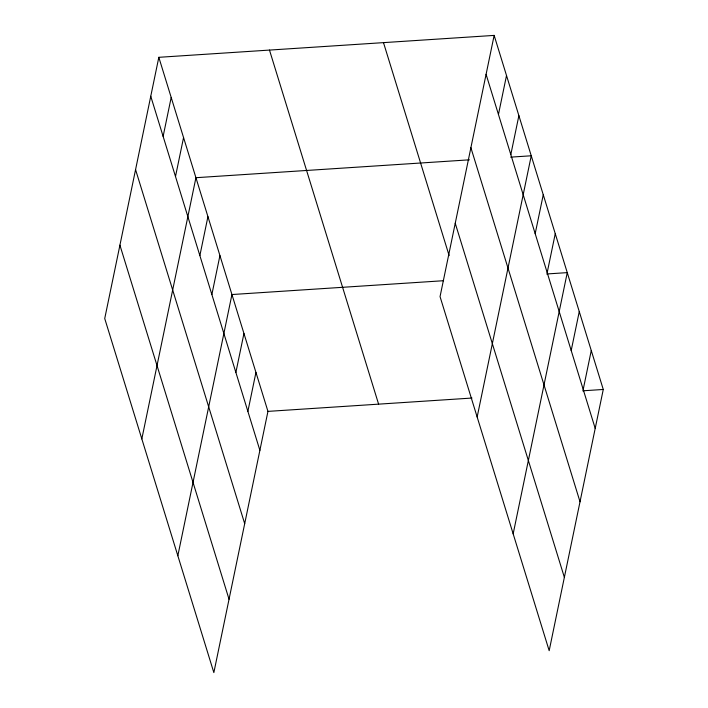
<?xml version="1.0" encoding="UTF-8"?>
<svg xmlns="http://www.w3.org/2000/svg" width="708" height="708" viewBox="0 0 708 708"><rect width="100%" height="100%" fill="white"/><g stroke="black" fill="none" stroke-linecap="round" stroke-linejoin="round"><path stroke-width="1.06" d="M158.822 57.313L104.731 318.529L213.851 672.6L267.951 411.383L158.822 57.313L494.149 35.4L603.269 389.471L549.178 650.687L440.049 296.617L494.149 35.4M163.123 136.387L171.194 97.438M175.496 176.513L183.558 137.564M141.83 438.916L195.93 177.699L469.413 159.822M199.868 255.588L207.931 216.639M211.869 294.537L219.931 255.588M177.841 555.753L231.941 294.537L443.571 280.713M235.879 372.435L243.941 333.486M247.88 411.383L255.942 372.435M498.45 114.475L506.512 75.526M510.813 154.601L518.884 115.652M477.157 417.003L531.248 155.787L510.636 157.132M535.186 233.675L543.257 194.735M547.195 272.624L555.258 233.675M513.167 533.85L567.258 272.624L546.647 273.978M571.197 350.522L579.268 311.573M583.206 389.471L591.269 350.522M267.951 411.383L471.988 398.046M582.657 390.816L603.269 389.471M486.086 74.349L595.207 428.42M470.891 147.698L580.02 501.768M455.244 223.268L564.365 577.339M383.488 42.63L449.146 255.65M269.483 50.082L378.603 404.153M150.76 96.261L259.88 450.332M135.564 169.61L244.694 523.681M119.918 245.18L229.038 599.251"/></g></svg>
